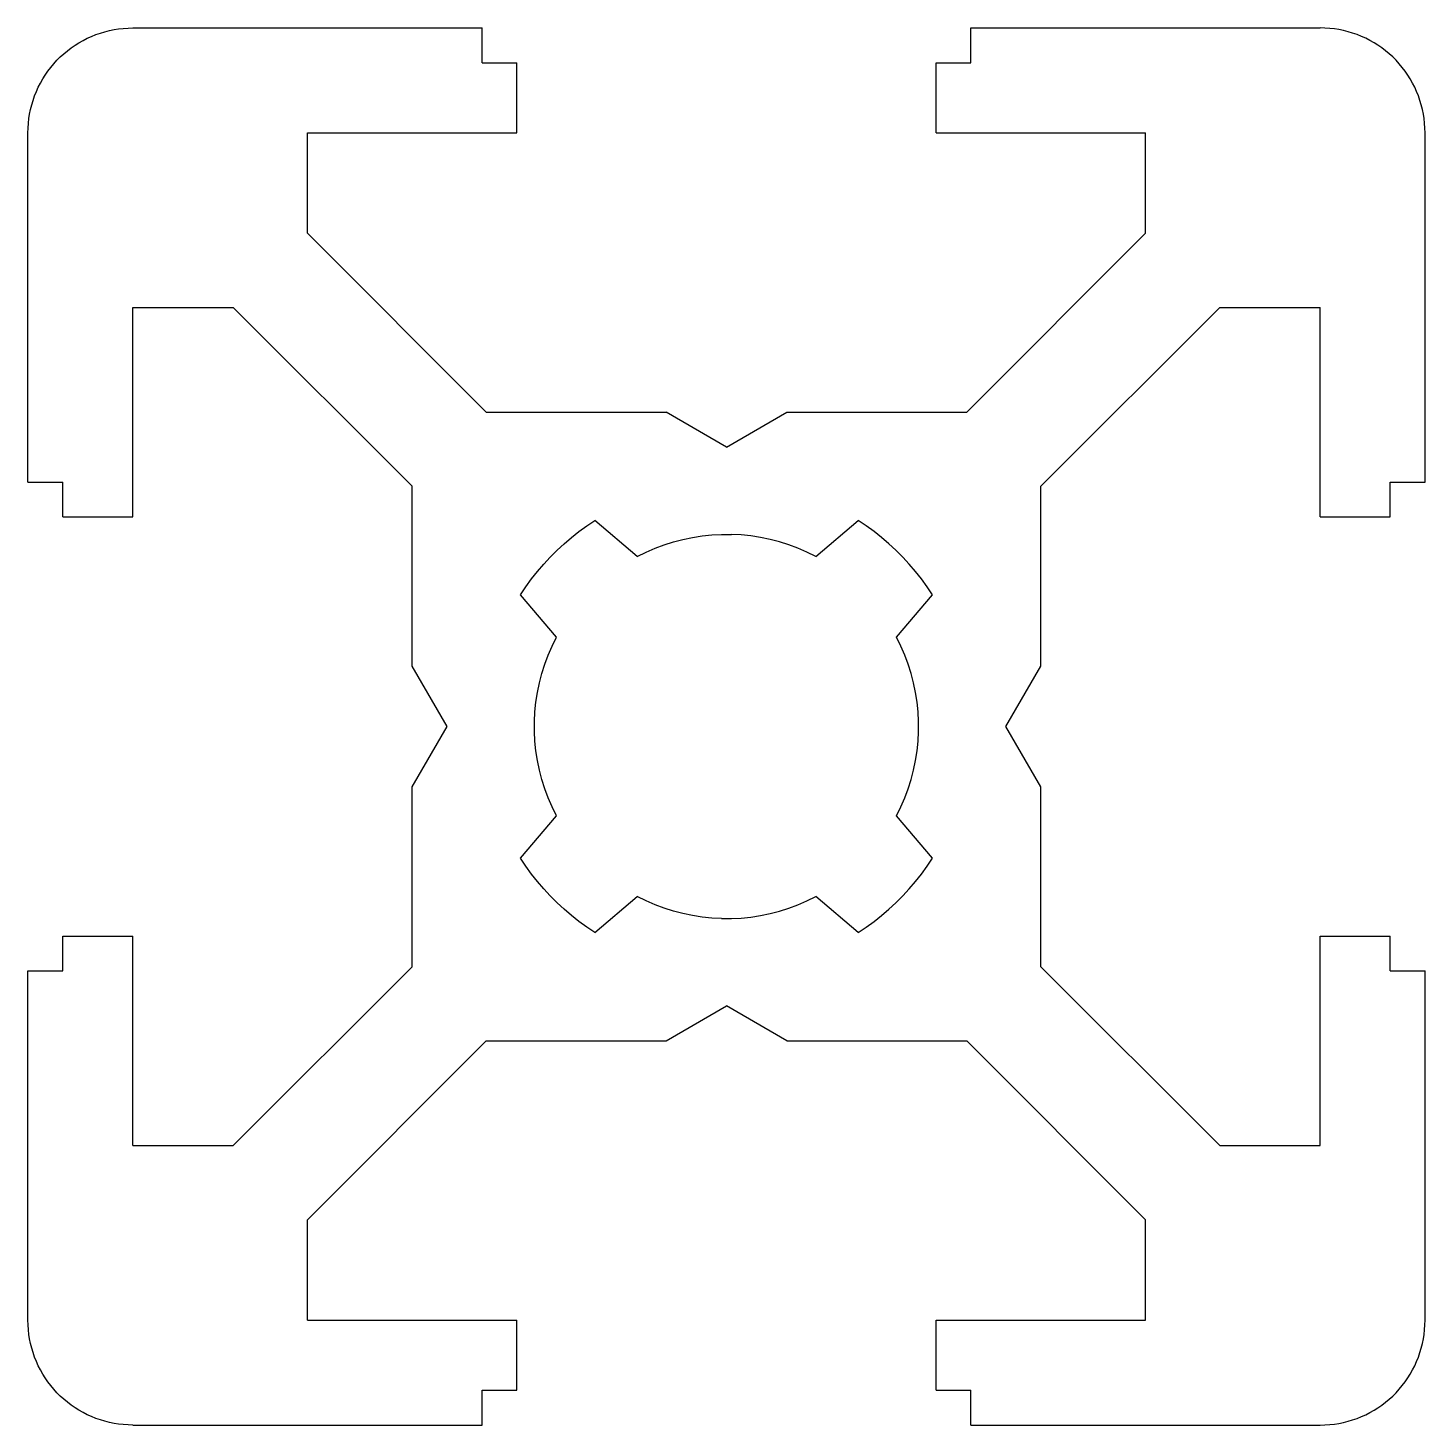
# Model space of a CAD drawing. Extents: x -10 to 10, y -10 to 10.
import ezdxf

# ---------------------------------------------------------------- set-up
doc = ezdxf.new("R2010")
doc.units = 0
doc.header["$LTSCALE"] = 1.2
doc.layers.get('0').update_dxf_attribs({"linetype": 'CONTINUOUS'})

msp = doc.modelspace()

# ---------------------------------------------------------------- linework, layer by layer
for p, q in [((-8.567297, 9.998489), (-8.5, 10)), ((-8.5, 10), (-3.5, 10)), ((-3.5, 9.5), (-3.5, 10)), ((3.5, 10), (8.5, 10)), ((3.5, 9.5), (3.5, 10)), ((8.567297, 9.998489), (8.5, 10)), ((-9.269349, 9.787673), (-9.210803, 9.820893)), ((-9.210803, 9.820893), (-9.150826, 9.851453)), ((-9.150826, 9.851453), (-9.089538, 9.879292)), ((-9.089538, 9.879292), (-9.027062, 9.904352)), ((-9.027062, 9.904352), (-8.963526, 9.926585)), ((-8.963526, 9.926585), (-8.899055, 9.945944)), ((-8.899055, 9.945944), (-8.833781, 9.962392)), ((-8.833781, 9.962392), (-8.767836, 9.975894)), ((-8.767836, 9.975894), (-8.70135, 9.986424)), ((-8.70135, 9.986424), (-8.634459, 9.993961)), ((-8.634459, 9.993961), (-8.567297, 9.998489)), ((8.634459, 9.993961), (8.567297, 9.998489)), ((8.70135, 9.986424), (8.634459, 9.993961)), ((8.767836, 9.975894), (8.70135, 9.986424)), ((8.833781, 9.962392), (8.767836, 9.975894)), ((8.899055, 9.945944), (8.833781, 9.962392)), ((8.963526, 9.926585), (8.899055, 9.945944)), ((9.027062, 9.904352), (8.963526, 9.926585)), ((9.089538, 9.879292), (9.027062, 9.904352)), ((9.150826, 9.851453), (9.089538, 9.879292)), ((9.210803, 9.820893), (9.150826, 9.851453)), ((9.269349, 9.787673), (9.210803, 9.820893)), ((-9.536594, 9.584192), (-9.486908, 9.629607)), ((-9.486908, 9.629607), (-9.435235, 9.672748)), ((-9.435235, 9.672748), (-9.381678, 9.713526)), ((-9.381678, 9.713526), (-9.326345, 9.75186)), ((-9.326345, 9.75186), (-9.269349, 9.787673)), ((9.326345, 9.75186), (9.269349, 9.787673)), ((9.381678, 9.713526), (9.326345, 9.75186)), ((9.435235, 9.672748), (9.381678, 9.713526)), ((9.486908, 9.629607), (9.435235, 9.672748)), ((9.536594, 9.584192), (9.486908, 9.629607)), ((-9.713526, 9.381678), (-9.672748, 9.435235)), ((-9.672748, 9.435235), (-9.629607, 9.486908)), ((-9.629607, 9.486908), (-9.584192, 9.536594)), ((-9.584192, 9.536594), (-9.536594, 9.584192)), ((-3.5, 9.5), (-3, 9.5)), ((-3, 8.5), (-3, 9.5)), ((3, 9.5), (3.5, 9.5)), ((3, 8.5), (3, 9.5)), ((9.584192, 9.536594), (9.536594, 9.584192)), ((9.629607, 9.486908), (9.584192, 9.536594)), ((9.672748, 9.435235), (9.629607, 9.486908)), ((9.713526, 9.381678), (9.672748, 9.435235)), ((-9.851453, 9.150826), (-9.820893, 9.210803)), ((-9.820893, 9.210803), (-9.787673, 9.269349)), ((-9.787673, 9.269349), (-9.75186, 9.326345)), ((-9.75186, 9.326345), (-9.713526, 9.381678)), ((9.75186, 9.326345), (9.713526, 9.381678)), ((9.787673, 9.269349), (9.75186, 9.326345)), ((9.820893, 9.210803), (9.787673, 9.269349)), ((9.851453, 9.150826), (9.820893, 9.210803)), ((-9.926585, 8.963526), (-9.904352, 9.027062)), ((-9.904352, 9.027062), (-9.879292, 9.089538)), ((-9.879292, 9.089538), (-9.851453, 9.150826)), ((9.879292, 9.089538), (9.851453, 9.150826)), ((9.904352, 9.027062), (9.879292, 9.089538)), ((9.926585, 8.963526), (9.904352, 9.027062)), ((-9.975894, 8.767836), (-9.962392, 8.833781)), ((-9.962392, 8.833781), (-9.945944, 8.899055)), ((-9.945944, 8.899055), (-9.926585, 8.963526)), ((9.945944, 8.899055), (9.926585, 8.963526)), ((9.962392, 8.833781), (9.945944, 8.899055)), ((9.975894, 8.767836), (9.962392, 8.833781)), ((-9.998489, 8.567297), (-9.993961, 8.634459)), ((-9.993961, 8.634459), (-9.986424, 8.70135)), ((-9.986424, 8.70135), (-9.975894, 8.767836)), ((9.986424, 8.70135), (9.975894, 8.767836)), ((9.993961, 8.634459), (9.986424, 8.70135)), ((9.998489, 8.567297), (9.993961, 8.634459)), ((-10, 8.5), (-9.998489, 8.567297)), ((-10, 3.5), (-10, 8.5)), ((-6, 8.5), (-3, 8.5)), ((-6, 7.06066), (-6, 8.5)), ((3, 8.5), (6, 8.5)), ((6, 7.06066), (6, 8.5)), ((10, 8.5), (9.998489, 8.567297)), ((10, 3.5), (10, 8.5)), ((-3.43934, 4.5), (-6, 7.06066)), ((3.43934, 4.5), (6, 7.06066)), ((-8.5, 6), (-7.06066, 6)), ((-8.5, 3), (-8.5, 6)), ((-4.5, 3.43934), (-7.06066, 6)), ((4.5, 3.43934), (7.06066, 6)), ((7.06066, 6), (8.5, 6)), ((8.5, 3), (8.5, 6)), ((-3.43934, 4.5), (-0.866025, 4.5)), ((0, 4), (-0.866025, 4.5)), ((0, 4), (0.866025, 4.5)), ((0.866025, 4.5), (3.43934, 4.5)), ((-10, 3.5), (-9.5, 3.5)), ((-9.5, 3), (-9.5, 3.5)), ((-4.5, 0.866025), (-4.5, 3.43934)), ((4.5, 0.866025), (4.5, 3.43934)), ((9.5, 3.5), (10, 3.5)), ((9.5, 3), (9.5, 3.5)), ((-9.5, 3), (-8.5, 3)), ((8.5, 3), (9.5, 3)), ((-2.112551, 2.790543), (-2.001379, 2.871321)), ((-2.001379, 2.871321), (-1.887121, 2.947673)), ((-1.276855, 2.435599), (-1.887121, 2.947673)), ((1.276855, 2.435599), (1.887121, 2.947673)), ((2.001379, 2.871321), (1.887121, 2.947673)), ((2.112551, 2.790543), (2.001379, 2.871321)), ((-2.425868, 2.522928), (-2.32496, 2.616212)), ((-2.32496, 2.616212), (-2.220467, 2.705462)), ((-2.220467, 2.705462), (-2.112551, 2.790543)), ((-1.023101, 2.552599), (-0.892095, 2.601282)), ((-0.892095, 2.601282), (-0.758785, 2.643245)), ((-0.758785, 2.643245), (-0.623514, 2.678382)), ((-0.623514, 2.678382), (-0.486634, 2.706601)), ((-0.486634, 2.706601), (-0.348496, 2.727829)), ((-0.348496, 2.727829), (-0.209458, 2.742012)), ((-0.209458, 2.742012), (-0.06988, 2.749112)), ((-0.06988, 2.749112), (0.06988, 2.749112)), ((0.209458, 2.742012), (0.06988, 2.749112)), ((0.348496, 2.727829), (0.209458, 2.742012)), ((0.486634, 2.706601), (0.348496, 2.727829)), ((0.623514, 2.678382), (0.486634, 2.706601)), ((0.758785, 2.643245), (0.623514, 2.678382)), ((0.892095, 2.601282), (0.758785, 2.643245)), ((1.023101, 2.552599), (0.892095, 2.601282)), ((2.220467, 2.705462), (2.112551, 2.790543)), ((2.32496, 2.616212), (2.220467, 2.705462)), ((2.425868, 2.522928), (2.32496, 2.616212)), ((-2.616316, 2.324842), (-2.523037, 2.425755)), ((-2.523037, 2.425755), (-2.425868, 2.522928)), ((-1.276855, 2.435599), (-1.151465, 2.497324)), ((-1.151465, 2.497324), (-1.023101, 2.552599)), ((1.151465, 2.497324), (1.023101, 2.552599)), ((1.276855, 2.435599), (1.151465, 2.497324)), ((2.523037, 2.425755), (2.425868, 2.522928)), ((2.616316, 2.324842), (2.523037, 2.425755)), ((-2.790637, 2.112426), (-2.705562, 2.220345)), ((-2.705562, 2.220345), (-2.616316, 2.324842)), ((2.705562, 2.220345), (2.616316, 2.324842)), ((2.790637, 2.112426), (2.705562, 2.220345)), ((-2.947757, 1.886989), (-2.871411, 2.00125)), ((-2.871411, 2.00125), (-2.790637, 2.112426)), ((2.871411, 2.00125), (2.790637, 2.112426)), ((2.947757, 1.886989), (2.871411, 2.00125)), ((-2.435674, 1.276711), (-2.947757, 1.886989)), ((2.435674, 1.276711), (2.947757, 1.886989)), ((-2.497385, 1.151333), (-2.435674, 1.276711)), ((2.497385, 1.151333), (2.435674, 1.276711)), ((-2.601318, 0.89199), (-2.552647, 1.022982)), ((-2.552647, 1.022982), (-2.497385, 1.151333)), ((2.552647, 1.022982), (2.497385, 1.151333)), ((2.601318, 0.89199), (2.552647, 1.022982)), ((-4, 0), (-4.5, 0.866025)), ((-2.643271, 0.758694), (-2.601318, 0.89199)), ((2.643271, 0.758694), (2.601318, 0.89199)), ((4, 0), (4.5, 0.866025)), ((-2.706611, 0.486575), (-2.678399, 0.623439)), ((-2.678399, 0.623439), (-2.643271, 0.758694)), ((2.678399, 0.623439), (2.643271, 0.758694)), ((2.706611, 0.486575), (2.678399, 0.623439)), ((-2.727834, 0.348454), (-2.706611, 0.486575)), ((2.727834, 0.348454), (2.706611, 0.486575)), ((-2.749112, 0.069871), (-2.742013, 0.209433)), ((-2.742013, 0.209433), (-2.727834, 0.348454)), ((2.742013, 0.209433), (2.727834, 0.348454)), ((2.749112, 0.069871), (2.742013, 0.209433)), ((-4.5, -0.866025), (-4, 0)), ((-2.749112, -0.069871), (-2.749112, 0.069871)), ((2.749112, -0.069871), (2.749112, 0.069871)), ((4.5, -0.866025), (4, 0)), ((-2.742013, -0.209433), (-2.749112, -0.069871)), ((2.742013, -0.209433), (2.749112, -0.069871)), ((-2.727834, -0.348454), (-2.742013, -0.209433)), ((-2.706611, -0.486575), (-2.727834, -0.348454)), ((2.706611, -0.486575), (2.727834, -0.348454)), ((2.727834, -0.348454), (2.742013, -0.209433)), ((-2.678399, -0.623439), (-2.706611, -0.486575)), ((2.678399, -0.623439), (2.706611, -0.486575)), ((-2.643271, -0.758694), (-2.678399, -0.623439)), ((-2.601318, -0.89199), (-2.643271, -0.758694)), ((2.601318, -0.89199), (2.643271, -0.758694)), ((2.643271, -0.758694), (2.678399, -0.623439)), ((-4.5, -3.43934), (-4.5, -0.866025)), ((-2.552647, -1.022982), (-2.601318, -0.89199)), ((2.552647, -1.022982), (2.601318, -0.89199)), ((4.5, -3.43934), (4.5, -0.866025)), ((-2.497385, -1.151333), (-2.552647, -1.022982)), ((-2.435674, -1.276711), (-2.497385, -1.151333)), ((2.435674, -1.276711), (2.497385, -1.151333)), ((2.497385, -1.151333), (2.552647, -1.022982)), ((-2.947757, -1.886989), (-2.435674, -1.276711)), ((2.947757, -1.886989), (2.435674, -1.276711)), ((-2.871411, -2.00125), (-2.947757, -1.886989)), ((2.871411, -2.00125), (2.947757, -1.886989)), ((-2.790637, -2.112426), (-2.871411, -2.00125)), ((-2.705562, -2.220345), (-2.790637, -2.112426)), ((2.705562, -2.220345), (2.790637, -2.112426)), ((2.790637, -2.112426), (2.871411, -2.00125)), ((-2.616316, -2.324842), (-2.705562, -2.220345)), ((-2.523037, -2.425755), (-2.616316, -2.324842)), ((2.523037, -2.425755), (2.616316, -2.324842)), ((2.616316, -2.324842), (2.705562, -2.220345)), ((-2.425868, -2.522928), (-2.523037, -2.425755)), ((-2.32496, -2.616212), (-2.425868, -2.522928)), ((-1.887121, -2.947673), (-1.276855, -2.435599)), ((-1.151465, -2.497324), (-1.276855, -2.435599)), ((-1.023101, -2.552599), (-1.151465, -2.497324)), ((-0.892095, -2.601282), (-1.023101, -2.552599)), ((0.892095, -2.601282), (1.023101, -2.552599)), ((1.023101, -2.552599), (1.151465, -2.497324)), ((1.151465, -2.497324), (1.276855, -2.435599)), ((1.887121, -2.947673), (1.276855, -2.435599)), ((2.32496, -2.616212), (2.425868, -2.522928)), ((2.425868, -2.522928), (2.523037, -2.425755)), ((-2.220467, -2.705462), (-2.32496, -2.616212)), ((-2.112551, -2.790543), (-2.220467, -2.705462)), ((-2.001379, -2.871321), (-2.112551, -2.790543)), ((-0.758785, -2.643245), (-0.892095, -2.601282)), ((-0.623514, -2.678382), (-0.758785, -2.643245)), ((-0.486634, -2.706601), (-0.623514, -2.678382)), ((-0.348496, -2.727829), (-0.486634, -2.706601)), ((-0.209458, -2.742012), (-0.348496, -2.727829)), ((-0.06988, -2.749112), (-0.209458, -2.742012)), ((-0.06988, -2.749112), (0.06988, -2.749112)), ((0.06988, -2.749112), (0.209458, -2.742012)), ((0.209458, -2.742012), (0.348496, -2.727829)), ((0.348496, -2.727829), (0.486634, -2.706601)), ((0.486634, -2.706601), (0.623514, -2.678382)), ((0.623514, -2.678382), (0.758785, -2.643245)), ((0.758785, -2.643245), (0.892095, -2.601282)), ((2.001379, -2.871321), (2.112551, -2.790543)), ((2.112551, -2.790543), (2.220467, -2.705462)), ((2.220467, -2.705462), (2.32496, -2.616212)), ((-9.5, -3), (-8.5, -3)), ((-9.5, -3.5), (-9.5, -3)), ((-8.5, -6), (-8.5, -3)), ((-1.887121, -2.947673), (-2.001379, -2.871321)), ((1.887121, -2.947673), (2.001379, -2.871321)), ((8.5, -3), (9.5, -3)), ((8.5, -6), (8.5, -3)), ((9.5, -3.5), (9.5, -3)), ((-10, -3.5), (-9.5, -3.5)), ((-10, -8.5), (-10, -3.5)), ((-7.06066, -6), (-4.5, -3.43934)), ((7.06066, -6), (4.5, -3.43934)), ((9.5, -3.5), (10, -3.5)), ((10, -8.5), (10, -3.5)), ((-0.866025, -4.5), (0, -4)), ((0.866025, -4.5), (0, -4)), ((-6, -7.06066), (-3.43934, -4.5)), ((-3.43934, -4.5), (-0.866025, -4.5)), ((0.866025, -4.5), (3.43934, -4.5)), ((6, -7.06066), (3.43934, -4.5)), ((-8.5, -6), (-7.06066, -6)), ((7.06066, -6), (8.5, -6)), ((-6, -8.5), (-6, -7.06066)), ((6, -8.5), (6, -7.06066)), ((-9.998489, -8.567297), (-10, -8.5)), ((-9.993961, -8.634459), (-9.998489, -8.567297)), ((-6, -8.5), (-3, -8.5)), ((-3, -9.5), (-3, -8.5)), ((3, -8.5), (6, -8.5)), ((3, -9.5), (3, -8.5)), ((9.993961, -8.634459), (9.998489, -8.567297)), ((9.998489, -8.567297), (10, -8.5)), ((-9.986424, -8.70135), (-9.993961, -8.634459)), ((-9.975894, -8.767836), (-9.986424, -8.70135)), ((-9.962392, -8.833781), (-9.975894, -8.767836)), ((9.962392, -8.833781), (9.975894, -8.767836)), ((9.975894, -8.767836), (9.986424, -8.70135)), ((9.986424, -8.70135), (9.993961, -8.634459)), ((-9.945944, -8.899055), (-9.962392, -8.833781)), ((-9.926585, -8.963526), (-9.945944, -8.899055)), ((-9.904352, -9.027062), (-9.926585, -8.963526)), ((9.904352, -9.027062), (9.926585, -8.963526)), ((9.926585, -8.963526), (9.945944, -8.899055)), ((9.945944, -8.899055), (9.962392, -8.833781)), ((-9.879292, -9.089538), (-9.904352, -9.027062)), ((-9.851453, -9.150826), (-9.879292, -9.089538)), ((-9.820893, -9.210803), (-9.851453, -9.150826)), ((9.820893, -9.210803), (9.851453, -9.150826)), ((9.851453, -9.150826), (9.879292, -9.089538)), ((9.879292, -9.089538), (9.904352, -9.027062)), ((-9.787673, -9.269349), (-9.820893, -9.210803)), ((-9.75186, -9.326345), (-9.787673, -9.269349)), ((-9.713526, -9.381678), (-9.75186, -9.326345)), ((-9.672748, -9.435235), (-9.713526, -9.381678)), ((9.672748, -9.435235), (9.713526, -9.381678)), ((9.713526, -9.381678), (9.75186, -9.326345)), ((9.75186, -9.326345), (9.787673, -9.269349)), ((9.787673, -9.269349), (9.820893, -9.210803)), ((-9.629607, -9.486908), (-9.672748, -9.435235)), ((-9.584192, -9.536594), (-9.629607, -9.486908)), ((-9.536594, -9.584192), (-9.584192, -9.536594)), ((-9.486908, -9.629607), (-9.536594, -9.584192)), ((-3.5, -9.5), (-3, -9.5)), ((-3.5, -10), (-3.5, -9.5)), ((3, -9.5), (3.5, -9.5)), ((3.5, -10), (3.5, -9.5)), ((9.486908, -9.629607), (9.536594, -9.584192)), ((9.536594, -9.584192), (9.584192, -9.536594)), ((9.584192, -9.536594), (9.629607, -9.486908)), ((9.629607, -9.486908), (9.672748, -9.435235)), ((-9.435235, -9.672748), (-9.486908, -9.629607)), ((-9.381678, -9.713526), (-9.435235, -9.672748)), ((-9.326345, -9.75186), (-9.381678, -9.713526)), ((-9.269349, -9.787673), (-9.326345, -9.75186)), ((-9.210803, -9.820893), (-9.269349, -9.787673)), ((9.210803, -9.820893), (9.269349, -9.787673)), ((9.269349, -9.787673), (9.326345, -9.75186)), ((9.326345, -9.75186), (9.381678, -9.713526)), ((9.381678, -9.713526), (9.435235, -9.672748)), ((9.435235, -9.672748), (9.486908, -9.629607)), ((-9.150826, -9.851453), (-9.210803, -9.820893)), ((-9.089538, -9.879292), (-9.150826, -9.851453)), ((-9.027062, -9.904352), (-9.089538, -9.879292)), ((-8.963526, -9.926585), (-9.027062, -9.904352)), ((-8.899055, -9.945944), (-8.963526, -9.926585)), ((-8.833781, -9.962392), (-8.899055, -9.945944)), ((-8.767836, -9.975894), (-8.833781, -9.962392)), ((-8.70135, -9.986424), (-8.767836, -9.975894)), ((-8.634459, -9.993961), (-8.70135, -9.986424)), ((-8.567297, -9.998489), (-8.634459, -9.993961)), ((-8.5, -10), (-8.567297, -9.998489)), ((-8.5, -10), (-3.5, -10)), ((3.5, -10), (8.5, -10)), ((8.5, -10), (8.567297, -9.998489)), ((8.567297, -9.998489), (8.634459, -9.993961)), ((8.634459, -9.993961), (8.70135, -9.986424)), ((8.70135, -9.986424), (8.767836, -9.975894)), ((8.767836, -9.975894), (8.833781, -9.962392)), ((8.833781, -9.962392), (8.899055, -9.945944)), ((8.899055, -9.945944), (8.963526, -9.926585)), ((8.963526, -9.926585), (9.027062, -9.904352)), ((9.027062, -9.904352), (9.089538, -9.879292)), ((9.089538, -9.879292), (9.150826, -9.851453)), ((9.150826, -9.851453), (9.210803, -9.820893))]:
    msp.add_line(p, q)

doc.saveas('drawing.dxf')
